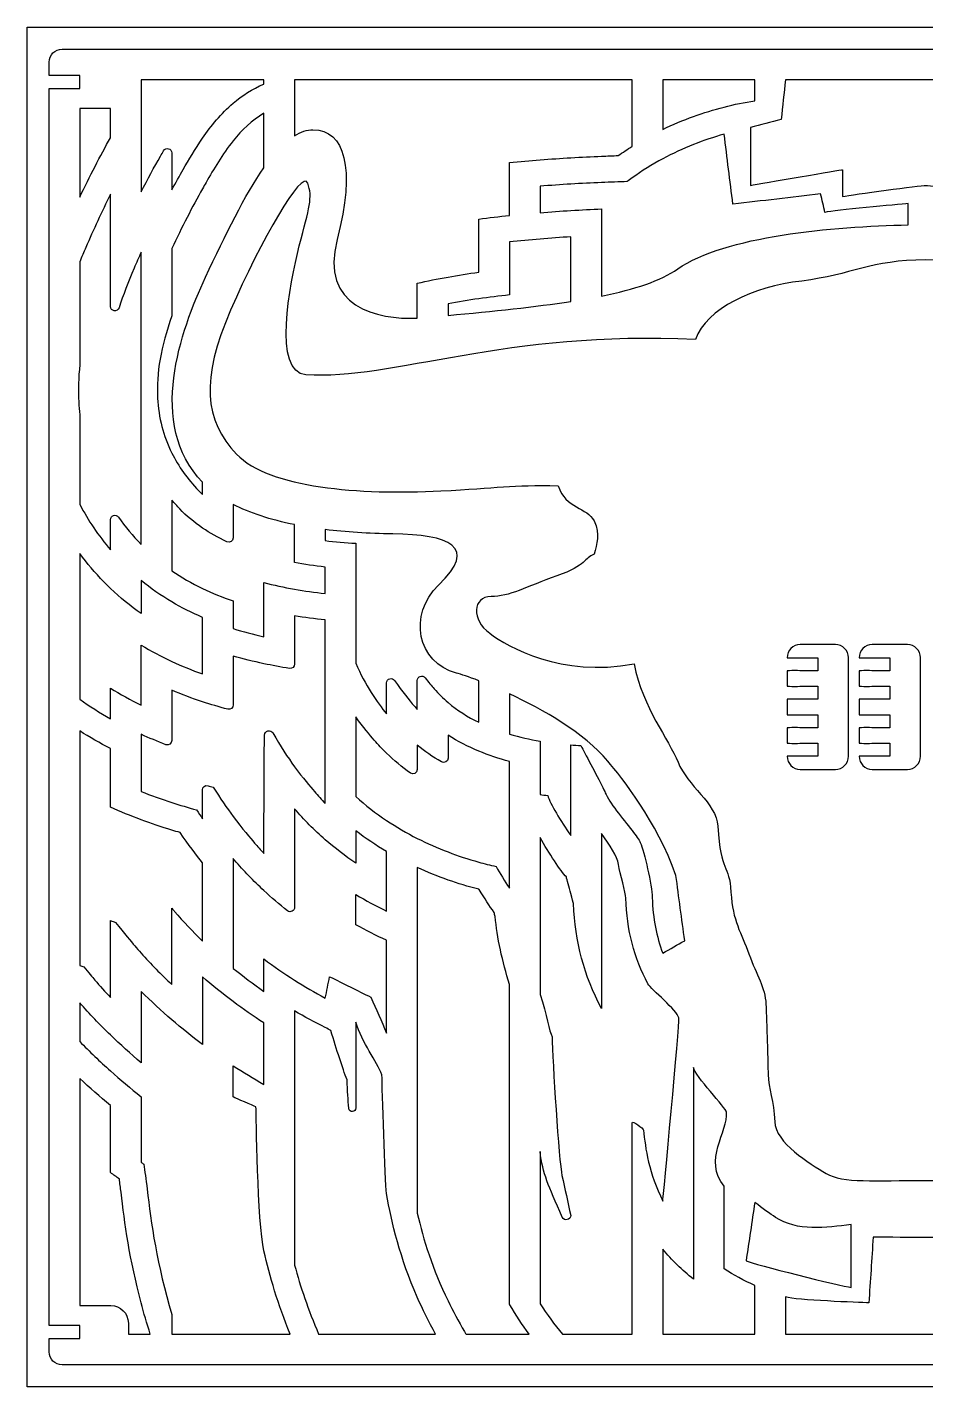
# Model space of a CAD drawing. Extents: x 110 to 520, y 70 to 380.
# Drawn here: x 110 to 315, y 70 to 380 of the extents above; entities that cross this region are included whole.
import ezdxf

# ---------------------------------------------------------------- set-up
doc = ezdxf.new("R2010")
doc.units = 0
doc.header["$MEASUREMENT"] = 0
doc.layers.add('DEFAULT', color=18, linetype='CONTINUOUS')

msp = doc.modelspace()

# ---------------------------------------------------------------- linework, layer by layer
at = {"layer": 'DEFAULT', "color": 18}
msp.add_lwpolyline([(520, 70), (110, 70), (110, 380), (520, 380)], close=True, dxfattribs=at)
at = {"layer": 'DEFAULT', "color": 1}
for points, knots in [([(511.5, 369), (511.72, 369), (512.28, 368.95), (513.25, 368.95), (514.21, 368.95), (515, 368.97), (515, 369), (515, 370), (515, 371), (515, 372), (515, 373.66), (513.66, 375), (512, 375), (380.67, 375), (249.33, 375), (117.99, 375), (116.34, 375), (115, 373.66), (115, 372), (115, 371), (115, 370), (115, 369), (115, 368.97), (115.78, 368.95), (116.75, 368.95), (117.71, 368.95), (118.27, 369), (118.5, 369), (119.66, 369), (120.83, 369), (122, 369), (122, 368), (122, 367), (122, 366), (120.83, 366), (119.66, 366), (118.5, 366), (118.27, 366), (117.71, 366.05), (116.75, 366.05), (115.78, 366.05), (115, 366.03), (115, 366), (115, 272), (115, 178), (115, 84), (115, 83.97), (115.78, 83.95), (116.75, 83.95), (117.71, 83.95), (118.27, 84), (118.5, 84), (119.66, 84), (120.83, 84), (122, 84), (122, 83), (122, 82), (122, 81), (120.83, 81), (119.66, 81), (118.5, 81), (118.27, 81), (117.71, 81.05), (116.75, 81.05), (115.78, 81.05), (115, 81.03), (115, 81), (115, 80), (115, 79), (115, 78), (115, 76.34), (116.34, 75), (117.99, 75), (249.33, 75), (380.67, 75), (512, 75), (513.66, 75), (515, 76.34), (515, 78), (515, 79), (515, 80), (515, 81), (515, 81.03), (514.21, 81.05), (513.25, 81.05), (512.28, 81.05), (511.72, 81), (511.5, 81), (510.33, 81), (509.16, 81), (508, 81), (508, 82), (508, 83), (508, 84), (509.16, 84), (510.33, 84), (511.5, 84), (511.72, 84), (512.28, 83.95), (513.25, 83.95), (514.21, 83.95), (515, 83.97), (515, 84), (515, 178), (515, 272), (515, 366), (515, 366.03), (514.21, 366.05), (513.25, 366.05), (512.28, 366.05), (511.72, 366), (511.5, 366), (510.33, 366), (509.16, 366), (508, 366), (508, 367), (508, 368), (508, 369), (509.16, 369), (510.33, 369), (511.5, 369)], [9.92, 9.92, 9.92, 9.92, 10.92, 10.92, 10.92, 11.94, 11.94, 11.94, 20.45, 20.45, 20.45, 21.45, 21.45, 21.45, 1138.32, 1138.32, 1138.32, 1139.32, 1139.32, 1139.32, 1147.83, 1147.83, 1147.83, 1148.83, 1148.83, 1148.83, 1149.83, 1149.83, 1149.83, 1159.75, 1159.75, 1159.75, 1168.25, 1168.25, 1168.25, 1178.17, 1178.17, 1178.17, 1179.17, 1179.17, 1179.17, 1180.17, 1180.17, 1180.17, 1979.54, 1979.54, 1979.54, 1980.54, 1980.54, 1980.54, 1981.54, 1981.54, 1981.54, 1991.46, 1991.46, 1991.46, 1999.96, 1999.96, 1999.96, 2009.88, 2009.88, 2009.88, 2010.88, 2010.88, 2010.88, 2011.88, 2011.88, 2011.88, 2020.39, 2020.39, 2020.39, 2021.39, 2021.39, 2021.39, 3138.26, 3138.26, 3138.26, 3139.26, 3139.26, 3139.26, 3147.79, 3147.79, 3147.79, 3148.79, 3148.79, 3148.79, 3149.79, 3149.79, 3149.79, 3159.71, 3159.71, 3159.71, 3168.21, 3168.21, 3168.21, 3178.13, 3178.13, 3178.13, 3179.13, 3179.13, 3179.13, 3180.15, 3180.15, 3180.15, 3979.54, 3979.54, 3979.54, 3980.54, 3980.54, 3980.54, 3981.54, 3981.54, 3981.54, 3991.46, 3991.46, 3991.46, 3999.96, 3999.96, 3999.96, 4009.88, 4009.88, 4009.88, 4009.88]), ([(136, 368), (145.33, 368), (154.66, 368), (164, 368), (164, 367.68), (164, 367.36), (164, 367.03), (161.37, 365.94), (159.05, 364.42), (157, 362.67), (154.21, 360.3), (151.92, 357.48), (150, 354.71), (148.26, 352.19), (146.82, 349.7), (145.61, 347.58), (144.75, 346.1), (143.88, 344.53), (143, 342.88), (143, 345.7), (143, 348.52), (143, 351.33), (143, 352.35), (141.64, 352.71), (141.13, 351.83), (140.88, 351.4), (140.64, 350.98), (140.41, 350.58), (138.97, 348.08), (137.48, 345.33), (136, 342.46), (136, 350.97), (136, 359.49), (136, 368)], [72.41, 72.41, 72.41, 72.41, 151.78, 151.78, 151.78, 154.52, 154.52, 154.52, 155.52, 155.52, 155.52, 156.52, 156.52, 156.52, 157.52, 157.52, 157.52, 158.52, 158.52, 158.52, 182.47, 182.47, 182.47, 183.47, 183.47, 183.47, 184.47, 184.47, 184.47, 185.47, 185.47, 185.47, 257.88, 257.88, 257.88, 257.88]), ([(171, 368), (196.66, 368), (222.33, 368), (248, 368), (248, 362.95), (248, 357.9), (248, 352.84), (246.92, 352.17), (245.86, 351.46), (244.82, 350.73), (243.61, 350.69), (242.33, 350.64), (241, 350.59), (238.8, 350.5), (236.46, 350.38), (234, 350.23), (231.75, 350.1), (229.41, 349.94), (227, 349.75), (224.71, 349.57), (222.37, 349.37), (220, 349.13), (220, 345.11), (220, 341.09), (220, 337.07), (217.68, 336.82), (215.34, 336.55), (213, 336.24), (213, 332.21), (213, 328.17), (213, 324.14), (210.64, 323.81), (208.3, 323.44), (206, 323.04), (203.61, 322.61), (201.26, 322.14), (199, 321.62), (199, 318.97), (199, 316.32), (199, 313.67), (189.87, 313.25), (176.69, 316.19), (180.71, 331.6), (184.97, 347.93), (182.42, 356.61), (175.2, 356.61), (173.8, 356.61), (172.4, 356.14), (171, 355.26), (171, 359.51), (171, 363.75), (171, 368)], [36.11, 36.11, 36.11, 36.11, 254.38, 254.38, 254.38, 297.34, 297.34, 297.34, 298.34, 298.34, 298.34, 299.34, 299.34, 299.34, 300.34, 300.34, 300.34, 301.34, 301.34, 301.34, 302.34, 302.34, 302.34, 336.54, 336.54, 336.54, 337.54, 337.54, 337.54, 371.85, 371.85, 371.85, 372.85, 372.85, 372.85, 373.85, 373.85, 373.85, 396.39, 396.39, 396.39, 397.39, 397.39, 397.39, 398.39, 398.39, 398.39, 399.39, 399.39, 399.39, 435.5, 435.5, 435.5, 435.5]), ([(255, 368), (262, 368), (269, 368), (276, 368), (276, 366.41), (276, 364.82), (276, 363.22), (273.64, 362.86), (271.3, 362.39), (269, 361.8), (266.63, 361.2), (264.29, 360.48), (262, 359.65), (259.61, 358.79), (257.27, 357.81), (255, 356.71), (255, 360.47), (255, 364.24), (255, 368)], [32.01, 32.01, 32.01, 32.01, 91.54, 91.54, 91.54, 105.08, 105.08, 105.08, 106.08, 106.08, 106.08, 107.08, 107.08, 107.08, 108.08, 108.08, 108.08, 140.09, 140.09, 140.09, 140.09]), ([(283, 368), (304.33, 368), (325.67, 368), (347, 368), (347.34, 364.98), (347.67, 361.97), (348, 358.95), (350.34, 358.35), (352.67, 357.75), (355, 357.15), (355, 352.75), (355, 348.34), (355, 343.94), (352.7, 344.41), (334, 347.5), (334, 347.5), (334, 345.46), (334, 343.43), (334, 341.39), (331.73, 341.83), (316.11, 343.94), (315, 343.94), (313.89, 343.94), (298.27, 341.83), (296, 341.39), (296, 343.43), (296, 345.46), (296, 347.5), (296, 347.5), (277.3, 344.41), (274.99, 343.94), (274.99, 348.34), (274.99, 352.75), (274.99, 357.15), (277.33, 357.75), (279.66, 358.35), (281.99, 358.95), (282.33, 361.97), (282.66, 364.98), (283, 368)], [25.816685, 25.816685, 25.816685, 25.816685, 207.256685, 207.256685, 207.256685, 233.072271, 233.072271, 233.072271, 253.554793, 253.554793, 253.554793, 291.004793, 291.004793, 291.004793, 292.004793, 292.004793, 292.004793, 309.304793, 309.304793, 309.304793, 310.304793, 310.304793, 310.304793, 311.304793, 311.304793, 311.304793, 328.604793, 328.604793, 328.604793, 329.604793, 329.604793, 329.604793, 367.054793, 367.054793, 367.054793, 387.537315, 387.537315, 387.537315, 413.353999, 413.353999, 413.353999, 413.353999]), ([(122, 361.47), (124.33, 361.47), (126.66, 361.47), (129, 361.47), (129, 359.25), (129, 357.02), (129, 354.8), (126.68, 350.66), (124.28, 346.01), (122, 341.25), (122, 347.99), (122, 354.73), (122, 361.47)], [57.33, 57.33, 57.33, 57.33, 77.17, 77.17, 77.17, 96.09, 96.09, 96.09, 97.09, 97.09, 97.09, 154.42, 154.42, 154.42, 154.42]), ([(150, 276.23), (150, 275.31), (150, 274.39), (150, 273.47), (149.7, 273.75), (149.41, 274.04), (149.12, 274.33), (146.56, 276.99), (144.52, 279.86), (143, 282.91), (141.06, 286.8), (139.97, 290.99), (139.74, 295.44), (139.46, 301.08), (140.5, 307.14), (143, 314.19), (143, 319.3), (143, 324.41), (143, 329.52), (145.27, 334.34), (147.69, 339.07), (150, 343.18), (150.27, 343.66), (150.53, 344.13), (150.8, 344.59), (152.53, 347.6), (154.51, 351.02), (157, 354.1), (158.96, 356.54), (161.26, 358.76), (164, 360.36), (164, 356.21), (164, 352.07), (164, 347.92), (159.65, 341.72), (155.24, 332.77), (150.69, 322.98), (145.02, 310.78), (137.27, 289.55), (150, 276.23)], [1, 1, 1, 1, 8.82, 8.82, 8.82, 9.82, 9.82, 9.82, 10.82, 10.82, 10.82, 11.82, 11.82, 11.82, 12.82, 12.82, 12.82, 56.25, 56.25, 56.25, 57.25, 57.25, 57.25, 58.25, 58.25, 58.25, 59.25, 59.25, 59.25, 60.25, 60.25, 60.25, 95.5, 95.5, 95.5, 96.5, 96.5, 96.5, 97.5, 97.5, 97.5, 97.5]), ([(262, 353.25), (264.28, 354.16), (266.62, 354.94), (269, 355.6), (269.66, 350.28), (270.33, 344.96), (271, 339.64), (277.66, 340.42), (284.33, 341.2), (291, 341.99), (291.33, 340.58), (291.66, 339.18), (292, 337.78), (294.05, 338.22), (308.64, 339.58), (311, 339.77), (311, 338.15), (311, 336.53), (311, 334.91), (293.72, 334.61), (269.04, 332.35), (258.4, 324.88), (254.57, 322.18), (248.61, 320.23), (241, 318.71), (241, 325.33), (241, 331.95), (241, 338.58), (238.79, 338.48), (236.44, 338.36), (234, 338.21), (231.74, 338.07), (229.39, 337.91), (227, 337.71), (227, 339.72), (227, 341.73), (227, 343.74), (229.38, 343.93), (231.73, 344.09), (234, 344.23), (236.42, 344.37), (238.76, 344.49), (241, 344.58), (243.05, 344.67), (245.01, 344.74), (246.85, 344.79), (247.23, 345.07), (247.61, 345.35), (248, 345.62), (250.23, 347.23), (252.57, 348.68), (255, 349.99), (257.26, 351.21), (259.6, 352.29), (262, 353.25)], [1, 1, 1, 1, 2, 2, 2, 47.613775, 47.613775, 47.613775, 104.693647, 104.693647, 104.693647, 116.957027, 116.957027, 116.957027, 117.957027, 117.957027, 117.957027, 131.747027, 131.747027, 131.747027, 132.747027, 132.747027, 132.747027, 133.747027, 133.747027, 133.747027, 190.067027, 190.067027, 190.067027, 191.067027, 191.067027, 191.067027, 192.067027, 192.067027, 192.067027, 209.137027, 209.137027, 209.137027, 210.137027, 210.137027, 210.137027, 211.137027, 211.137027, 211.137027, 212.137027, 212.137027, 212.137027, 213.137027, 213.137027, 213.137027, 214.137027, 214.137027, 214.137027, 215.137027, 215.137027, 215.137027, 215.137027]), ([(355.34, 168.69), (353.6, 163.83), (351.61, 161.09), (351.48, 157.23), (351.35, 153.37), (351.23, 151.63), (350.98, 141.25), (350.9, 137.9), (349.61, 135.24), (349.46, 130.44), (349.31, 125.65), (341.55, 120.94), (337.75, 118.66), (333.94, 116.37), (326.57, 117.06), (315, 117.06), (303.43, 117.06), (296.06, 116.37), (292.25, 118.66), (288.45, 120.94), (280.69, 125.65), (280.54, 130.44), (280.39, 135.24), (279.1, 137.9), (279.02, 141.25), (278.77, 151.63), (278.65, 153.37), (278.52, 157.23), (278.39, 161.09), (276.4, 163.83), (274.66, 168.69), (272.91, 173.54), (270.92, 176.16), (270.55, 182.76), (270.18, 189.35), (268.21, 186.94), (267.55, 197.86), (267.23, 203.09), (260.59, 207.03), (258.47, 212.39), (256.35, 217.74), (250.49, 224.63), (248.44, 234.82), (231.78, 231.78), (219.77, 238.68), (215.51, 241.8), (211.25, 244.92), (211.63, 250.17), (215.81, 250.17), (219.99, 250.17), (223.8, 252.37), (230.8, 254.88), (237.79, 257.39), (237.03, 258.91), (239.31, 259.82), (239.95, 262.26), (240.81, 264.31), (239.31, 267.42), (237.82, 270.53), (232.82, 270.16), (231.14, 275.45), (220.43, 275.64), (217.51, 274.94), (204.33, 274.27), (185.77, 273.34), (165.23, 274.88), (157.78, 282.64), (150.32, 290.4), (149.56, 299.68), (156.41, 315.5), (163.25, 331.32), (172.78, 347.8), (174, 344.46), (175.22, 341.11), (174.31, 338.98), (172.08, 330.15), (169.85, 321.33), (165.98, 301.25), (173.6, 300.75), (193.27, 299.43), (219.23, 310.99), (262.44, 308.76), (265.07, 315.96), (275.41, 320.75), (286.69, 322.13), (298.21, 323.53), (302.3, 326.94), (315, 326.94), (327.7, 326.94), (331.79, 323.53), (343.31, 322.13), (354.59, 320.75), (364.93, 315.96), (367.56, 308.76), (410.76, 310.99), (436.73, 299.43), (456.4, 300.75), (464.02, 301.25), (460.15, 321.33), (457.92, 330.15), (455.69, 338.98), (454.78, 341.11), (456, 344.46), (457.22, 347.8), (466.75, 331.32), (473.59, 315.5), (480.44, 299.68), (479.68, 290.4), (472.22, 282.64), (464.77, 274.88), (444.23, 273.34), (425.67, 274.27), (412.49, 274.94), (409.57, 275.64), (398.86, 275.45), (397.18, 270.16), (392.18, 270.53), (390.68, 267.42), (389.19, 264.31), (390.05, 262.26), (390.68, 259.82), (392.97, 258.91), (392.21, 257.39), (399.2, 254.88), (406.2, 252.37), (410.01, 250.17), (414.19, 250.17), (418.37, 250.17), (418.75, 244.92), (414.49, 241.8), (410.23, 238.68), (398.22, 231.78), (381.56, 234.82), (379.51, 224.63), (373.65, 217.74), (371.53, 212.39), (369.41, 207.03), (362.77, 203.09), (362.45, 197.86), (361.79, 186.94), (359.82, 189.35), (359.45, 182.76), (359.08, 176.16), (357.09, 173.54), (355.34, 168.69)], [1, 1, 1, 1, 2, 2, 2, 3, 3, 3, 4, 4, 4, 5, 5, 5, 6, 6, 6, 7, 7, 7, 8, 8, 8, 9, 9, 9, 10, 10, 10, 11, 11, 11, 12, 12, 12, 13, 13, 13, 14, 14, 14, 15, 15, 15, 16, 16, 16, 17, 17, 17, 18, 18, 18, 19, 19, 19, 20, 20, 20, 21, 21, 21, 22, 22, 22, 23, 23, 23, 24, 24, 24, 25, 25, 25, 26, 26, 26, 27, 27, 27, 28, 28, 28, 29, 29, 29, 30, 30, 30, 31, 31, 31, 32, 32, 32, 33, 33, 33, 34, 34, 34, 35, 35, 35, 36, 36, 36, 37, 37, 37, 38, 38, 38, 39, 39, 39, 40, 40, 40, 41, 41, 41, 42, 42, 42, 43, 43, 43, 44, 44, 44, 45, 45, 45, 46, 46, 46, 47, 47, 47, 48, 48, 48, 49, 49, 49, 49]), ([(121.77, 294.53), (121.63, 297.34), (121.7, 300.17), (122, 303.07), (122, 310.88), (122, 318.69), (122, 326.5), (122.43, 327.59), (122.89, 328.69), (123.37, 329.8), (125.11, 333.83), (127.03, 337.95), (129, 341.92), (129, 333.39), (129, 324.86), (129, 316.33), (129, 315.19), (130.59, 314.94), (130.95, 316.02), (131.88, 318.9), (133.03, 321.9), (134.38, 325.04), (134.91, 326.24), (135.45, 327.46), (136, 328.67), (136, 306.45), (136, 284.23), (136, 262.02), (134.08, 264.02), (132.35, 266.11), (130.82, 268.28), (130.25, 269.08), (129, 268.69), (129, 267.71), (129, 265.42), (129, 263.13), (129, 260.83), (126.24, 264.11), (123.9, 267.56), (122, 271.18), (122, 277.99), (122, 284.8), (122, 291.62), (121.9, 292.58), (121.82, 293.55), (121.77, 294.53)], [1, 1, 1, 1, 2, 2, 2, 68.42, 68.42, 68.42, 69.42, 69.42, 69.42, 70.42, 70.42, 70.42, 142.94, 142.94, 142.94, 143.94, 143.94, 143.94, 144.94, 144.94, 144.94, 145.94, 145.94, 145.94, 334.89, 334.89, 334.89, 335.89, 335.89, 335.89, 336.89, 336.89, 336.89, 356.38, 356.38, 356.38, 357.38, 357.38, 357.38, 415.31, 415.31, 415.31, 416.31, 416.31, 416.31, 416.31]), ([(206, 314.28), (206, 315.16), (206, 316.05), (206, 316.94), (208.29, 317.36), (210.63, 317.74), (213, 318.08), (215.32, 318.41), (217.67, 318.7), (220, 318.96), (220, 322.98), (220, 327), (220, 331.03), (222.36, 331.28), (224.7, 331.5), (227, 331.69), (229.4, 331.89), (231.74, 332.06), (234, 332.2), (234, 327.29), (234, 322.38), (234, 317.48), (225.9, 316.22), (216.43, 315.25), (206, 314.28)], [1, 1, 1, 1, 8.55, 8.55, 8.55, 9.55, 9.55, 9.55, 10.55, 10.55, 10.55, 44.75, 44.75, 44.75, 45.75, 45.75, 45.75, 46.75, 46.75, 46.75, 88.48, 88.48, 88.48, 89.48, 89.48, 89.48, 89.48]), ([(178, 256.9), (178, 254.89), (178, 252.89), (178, 250.88), (175.57, 251.14), (173.23, 251.47), (171, 251.86), (168.55, 252.28), (166.22, 252.78), (164, 253.36), (164, 249.25), (164, 245.13), (164, 241.01), (161.57, 241.56), (159.23, 242.17), (157, 242.87), (157, 244.98), (157, 247.08), (157, 249.19), (154.52, 250.03), (152.19, 250.97), (150, 252.02), (147.48, 253.23), (145.15, 254.58), (143, 256.06), (143, 261.43), (143, 266.8), (143, 272.16), (143.57, 271.49), (144.17, 270.83), (144.8, 270.17), (146.33, 268.58), (148.06, 267.13), (150, 265.81), (151.69, 264.65), (153.55, 263.6), (155.57, 262.65), (156.23, 262.34), (157, 262.83), (157, 263.56), (157, 266.1), (157, 268.64), (157, 271.18), (160.79, 269.23), (165.47, 267.69), (171, 266.58), (171, 263.7), (171, 260.82), (171, 257.94), (173.22, 257.52), (175.55, 257.18), (178, 256.9)], [1, 1, 1, 1, 18.08, 18.08, 18.08, 19.08, 19.08, 19.08, 20.08, 20.08, 20.08, 55.08, 55.08, 55.08, 56.08, 56.08, 56.08, 73.98, 73.98, 73.98, 74.98, 74.98, 74.98, 75.98, 75.98, 75.98, 121.63, 121.63, 121.63, 122.63, 122.63, 122.63, 123.63, 123.63, 123.63, 124.63, 124.63, 124.63, 125.63, 125.63, 125.63, 147.22, 147.22, 147.22, 148.22, 148.22, 148.22, 172.72, 172.72, 172.72, 173.72, 173.72, 173.72, 173.72]), ([(207.94, 232.72), (208.95, 232.46), (210.73, 231.87), (213, 231), (213, 227.84), (213, 224.68), (213, 221.52), (210.5, 222.74), (208.13, 224.23), (206, 226.03), (204.88, 226.98), (203.82, 228.01), (202.85, 229.15), (202.27, 229.82), (201.55, 230.66), (200.78, 231.65), (200.2, 232.4), (199, 231.98), (199, 231.03), (199, 228.84), (199, 226.65), (199, 224.45), (198.76, 224.71), (198.53, 224.97), (198.3, 225.24), (197.18, 226.54), (195.5, 228.51), (193.83, 231.04), (193.29, 231.87), (192, 231.49), (192, 230.49), (192, 228.13), (192, 225.77), (192, 223.41), (189.85, 226.06), (187.01, 230), (185, 234.99), (185, 244.1), (185, 253.21), (185, 262.32), (182.56, 262.46), (180.22, 262.67), (178, 262.93), (178, 263.77), (178, 264.62), (178, 265.46), (182.67, 264.88), (187.8, 264.54), (193.38, 264.47), (206.22, 264.29), (213.09, 261.62), (203.84, 252.77), (196.8, 246.04), (199.02, 235.07), (207.94, 232.72)], [1, 1, 1, 1, 2, 2, 2, 28.86, 28.86, 28.86, 29.86, 29.86, 29.86, 30.86, 30.86, 30.86, 31.86, 31.86, 31.86, 32.86, 32.86, 32.86, 51.5, 51.5, 51.5, 52.5, 52.5, 52.5, 53.5, 53.5, 53.5, 54.5, 54.5, 54.5, 74.57, 74.57, 74.57, 75.57, 75.57, 75.57, 153.03, 153.03, 153.03, 154.03, 154.03, 154.03, 161.19, 161.19, 161.19, 162.19, 162.19, 162.19, 163.19, 163.19, 163.19, 164.19, 164.19, 164.19, 164.19]), ([(143, 248.95), (145.19, 247.66), (147.52, 246.49), (150, 245.43), (150, 241.14), (150, 236.84), (150, 232.54), (147.56, 233.4), (145.23, 234.35), (143, 235.4), (140.55, 236.53), (138.22, 237.78), (136, 239.13), (136, 234.56), (136, 229.99), (136, 225.42), (133.57, 226.62), (131.23, 227.92), (129, 229.32), (129, 226.99), (129, 224.66), (129, 222.33), (126.57, 223.71), (124.24, 225.19), (122, 226.77), (122, 237.84), (122, 248.92), (122, 260), (123.66, 257.77), (125.49, 255.62), (127.5, 253.55), (127.99, 253.03), (128.49, 252.53), (129, 252.05), (131.15, 249.96), (133.49, 248.05), (136, 246.3), (136, 248.81), (136, 251.32), (136, 253.83), (138.15, 252.05), (140.48, 250.42), (143, 248.95)], [1, 1, 1, 1, 2, 2, 2, 38.55, 38.55, 38.55, 39.55, 39.55, 39.55, 40.55, 40.55, 40.55, 79.4, 79.4, 79.4, 80.4, 80.4, 80.4, 100.22, 100.22, 100.22, 101.22, 101.22, 101.22, 195.42, 195.42, 195.42, 196.42, 196.42, 196.42, 197.42, 197.42, 197.42, 198.42, 198.42, 198.42, 219.76, 219.76, 219.76, 220.76, 220.76, 220.76, 220.76]), ([(148.65, 201.54), (146.72, 202.06), (144.84, 202.63), (143, 203.22), (140.6, 203.99), (138.27, 204.83), (136, 205.73), (136, 210.07), (136, 214.42), (136, 218.77), (137.83, 217.93), (139.71, 217.15), (141.64, 216.41), (142.3, 216.16), (143, 216.65), (143, 217.35), (143, 221.17), (143, 225), (143, 228.82), (145.25, 227.86), (147.58, 226.99), (150, 226.2), (151.86, 225.58), (153.78, 225.01), (155.75, 224.49), (156.38, 224.32), (157, 224.81), (157, 225.46), (157, 229.18), (157, 232.89), (157, 236.6), (159.25, 235.96), (161.58, 235.38), (164, 234.87), (165.89, 234.47), (167.84, 234.11), (169.84, 233.8), (170.45, 233.71), (171, 234.18), (171, 234.79), (171, 238.45), (171, 242.11), (171, 245.77), (173.25, 245.4), (175.58, 245.1), (178, 244.84), (178, 230.89), (178, 216.95), (178, 203), (177.14, 203.88), (176.32, 204.78), (175.53, 205.71), (174.55, 206.85), (172.89, 208.78), (171, 211.39), (169.44, 213.52), (167.72, 216.1), (166.07, 219.08), (165.58, 219.98), (164.15, 219.61), (164.13, 218.58), (164.04, 210.22), (164, 191.61), (164, 191.61), (163.27, 192.39), (162.55, 193.18), (161.86, 193.99), (160.92, 195.1), (159.13, 197.19), (157, 200.05), (155.58, 201.96), (154.02, 204.21), (152.45, 206.75), (152.04, 206.85), (151.65, 206.95), (151.25, 207.06), (150.62, 207.22), (150, 206.74), (150, 206.09), (150, 203.9), (150, 201.71), (150, 199.53), (149.55, 200.17), (149.1, 200.85), (148.65, 201.54)], [1, 1, 1, 1, 2, 2, 2, 3, 3, 3, 39.97, 39.97, 39.97, 40.97, 40.97, 40.97, 41.97, 41.97, 41.97, 74.5, 74.5, 74.5, 75.5, 75.5, 75.5, 76.5, 76.5, 76.5, 77.5, 77.5, 77.5, 109.09, 109.09, 109.09, 110.09, 110.09, 110.09, 111.09, 111.09, 111.09, 112.09, 112.09, 112.09, 143.22, 143.22, 143.22, 144.22, 144.22, 144.22, 262.83, 262.83, 262.83, 263.83, 263.83, 263.83, 264.83, 264.83, 264.83, 265.83, 265.83, 265.83, 266.83, 266.83, 266.83, 267.83, 267.83, 267.83, 268.83, 268.83, 268.83, 269.83, 269.83, 269.83, 270.83, 270.83, 270.83, 271.83, 271.83, 271.83, 272.83, 272.83, 272.83, 291.43, 291.43, 291.43, 292.43, 292.43, 292.43, 292.43]), ([(297.36, 236.25), (297.36, 228.75), (297.36, 221.25), (297.36, 213.76), (297.36, 212.1), (296.02, 210.75), (294.36, 210.75), (291.69, 210.75), (289.03, 210.76), (286.36, 210.76), (284.71, 210.76), (283.36, 212.1), (283.36, 213.76), (283.36, 213.78), (284.14, 213.8), (285.11, 213.8), (286.08, 213.8), (286.58, 213.76), (286.86, 213.76), (288.03, 213.76), (289.19, 213.76), (290.36, 213.76), (290.36, 214.75), (290.36, 215.75), (290.36, 216.75), (289.19, 216.75), (288.03, 216.75), (286.86, 216.75), (286.58, 216.75), (286.08, 216.7), (285.11, 216.7), (284.14, 216.7), (283.36, 216.73), (283.36, 216.75), (283.36, 217.92), (283.36, 219.09), (283.36, 220.25), (283.36, 220.28), (284.14, 220.3), (285.11, 220.3), (286.08, 220.3), (286.58, 220.25), (286.86, 220.25), (288.03, 220.25), (289.19, 220.25), (290.36, 220.25), (290.36, 221.25), (290.36, 222.25), (290.36, 223.25), (289.19, 223.25), (288.03, 223.25), (286.86, 223.25), (286.58, 223.25), (286.08, 223.2), (285.11, 223.2), (284.14, 223.2), (283.36, 223.22), (283.36, 223.25), (283.36, 224.42), (283.36, 225.59), (283.36, 226.75), (283.36, 226.78), (284.14, 226.8), (285.11, 226.8), (286.08, 226.8), (286.58, 226.75), (286.86, 226.75), (288.03, 226.75), (289.19, 226.75), (290.36, 226.75), (290.36, 227.75), (290.36, 228.75), (290.36, 229.75), (289.19, 229.75), (288.03, 229.75), (286.86, 229.75), (286.58, 229.75), (286.08, 229.7), (285.11, 229.7), (284.14, 229.7), (283.36, 229.72), (283.36, 229.75), (283.36, 230.92), (283.36, 232.08), (283.36, 233.25), (283.36, 233.27), (284.14, 233.3), (285.11, 233.3), (286.08, 233.3), (286.58, 233.25), (286.86, 233.25), (288.03, 233.25), (289.19, 233.25), (290.36, 233.25), (290.36, 234.25), (290.36, 235.25), (290.36, 236.24), (289.19, 236.24), (288.03, 236.24), (286.86, 236.24), (286.58, 236.24), (286.08, 236.2), (285.11, 236.2), (284.14, 236.2), (283.36, 236.22), (283.36, 236.24), (283.36, 237.9), (284.71, 239.25), (286.36, 239.25), (289.03, 239.25), (291.69, 239.25), (294.36, 239.25), (296.02, 239.25), (297.36, 237.91), (297.36, 236.25)], [1, 1, 1, 1, 64.76, 64.76, 64.76, 65.76, 65.76, 65.76, 88.430002, 88.430002, 88.430002, 89.430002, 89.430002, 89.430002, 90.430002, 90.430002, 90.430002, 91.430002, 91.430002, 91.430002, 101.350002, 101.350002, 101.350002, 109.850002, 109.850002, 109.850002, 119.770002, 119.770002, 119.770002, 120.770002, 120.770002, 120.770002, 121.770002, 121.770002, 121.770002, 131.690002, 131.690002, 131.690002, 132.690002, 132.690002, 132.690002, 133.690002, 133.690002, 133.690002, 143.610002, 143.610002, 143.610002, 152.110002, 152.110002, 152.110002, 162.030002, 162.030002, 162.030002, 163.030002, 163.030002, 163.030002, 164.030002, 164.030002, 164.030002, 173.950002, 173.950002, 173.950002, 174.950002, 174.950002, 174.950002, 175.950002, 175.950002, 175.950002, 185.870002, 185.870002, 185.870002, 194.370002, 194.370002, 194.370002, 204.290002, 204.290002, 204.290002, 205.290002, 205.290002, 205.290002, 206.290002, 206.290002, 206.290002, 216.200002, 216.200002, 216.200002, 217.200002, 217.200002, 217.200002, 218.200002, 218.200002, 218.200002, 228.120002, 228.120002, 228.120002, 236.620002, 236.620002, 236.620002, 246.540002, 246.540002, 246.540002, 247.540002, 247.540002, 247.540002, 248.540002, 248.540002, 248.540002, 249.540002, 249.540002, 249.540002, 272.210002, 272.210002, 272.210002, 273.210002, 273.210002, 273.210002, 273.210002]), ([(313.79, 236.25), (313.79, 228.75), (313.79, 221.25), (313.79, 213.76), (313.79, 212.1), (312.44, 210.75), (310.79, 210.75), (308.12, 210.75), (305.45, 210.76), (302.79, 210.76), (301.13, 210.76), (299.79, 212.1), (299.79, 213.76), (299.79, 213.78), (300.57, 213.8), (301.54, 213.8), (302.5, 213.8), (303, 213.76), (303.29, 213.76), (304.45, 213.76), (305.62, 213.76), (306.79, 213.76), (306.79, 214.75), (306.79, 215.75), (306.79, 216.75), (305.62, 216.75), (304.45, 216.75), (303.29, 216.75), (303, 216.75), (302.5, 216.7), (301.54, 216.7), (300.57, 216.7), (299.79, 216.73), (299.79, 216.75), (299.79, 217.92), (299.79, 219.09), (299.79, 220.25), (299.79, 220.28), (300.57, 220.3), (301.54, 220.3), (302.5, 220.3), (303, 220.25), (303.29, 220.25), (304.45, 220.25), (305.62, 220.25), (306.79, 220.25), (306.79, 221.25), (306.79, 222.25), (306.79, 223.25), (305.62, 223.25), (304.45, 223.25), (303.29, 223.25), (303, 223.25), (302.5, 223.2), (301.54, 223.2), (300.57, 223.2), (299.79, 223.22), (299.79, 223.25), (299.79, 224.42), (299.79, 225.59), (299.79, 226.75), (299.79, 226.78), (300.57, 226.8), (301.54, 226.8), (302.5, 226.8), (303, 226.75), (303.29, 226.75), (304.45, 226.75), (305.62, 226.75), (306.79, 226.75), (306.79, 227.75), (306.79, 228.75), (306.79, 229.75), (305.62, 229.75), (304.45, 229.75), (303.29, 229.75), (303, 229.75), (302.5, 229.7), (301.54, 229.7), (300.57, 229.7), (299.79, 229.72), (299.79, 229.75), (299.79, 230.92), (299.79, 232.08), (299.79, 233.25), (299.79, 233.27), (300.57, 233.3), (301.54, 233.3), (302.5, 233.3), (303, 233.25), (303.29, 233.25), (304.45, 233.25), (305.62, 233.25), (306.79, 233.25), (306.79, 234.25), (306.79, 235.25), (306.79, 236.24), (305.62, 236.24), (304.45, 236.24), (303.29, 236.24), (303, 236.24), (302.5, 236.2), (301.54, 236.2), (300.57, 236.2), (299.79, 236.22), (299.79, 236.24), (299.79, 237.9), (301.13, 239.25), (302.79, 239.25), (305.45, 239.25), (308.12, 239.25), (310.79, 239.25), (312.44, 239.25), (313.79, 237.91), (313.79, 236.25)], [1, 1, 1, 1, 64.76, 64.76, 64.76, 65.76, 65.76, 65.76, 88.430002, 88.430002, 88.430002, 89.430002, 89.430002, 89.430002, 90.430002, 90.430002, 90.430002, 91.430002, 91.430002, 91.430002, 101.350002, 101.350002, 101.350002, 109.850002, 109.850002, 109.850002, 119.770002, 119.770002, 119.770002, 120.770002, 120.770002, 120.770002, 121.770002, 121.770002, 121.770002, 131.690002, 131.690002, 131.690002, 132.690002, 132.690002, 132.690002, 133.690002, 133.690002, 133.690002, 143.610002, 143.610002, 143.610002, 152.110002, 152.110002, 152.110002, 162.030002, 162.030002, 162.030002, 163.030002, 163.030002, 163.030002, 164.030002, 164.030002, 164.030002, 173.950002, 173.950002, 173.950002, 174.950002, 174.950002, 174.950002, 175.950002, 175.950002, 175.950002, 185.870002, 185.870002, 185.870002, 194.370002, 194.370002, 194.370002, 204.290002, 204.290002, 204.290002, 205.290002, 205.290002, 205.290002, 206.290002, 206.290002, 206.290002, 216.200002, 216.200002, 216.200002, 217.200002, 217.200002, 217.200002, 218.200002, 218.200002, 218.200002, 228.120002, 228.120002, 228.120002, 236.620002, 236.620002, 236.620002, 246.540002, 246.540002, 246.540002, 247.540002, 247.540002, 247.540002, 248.540002, 248.540002, 248.540002, 249.540002, 249.540002, 249.540002, 272.210002, 272.210002, 272.210002, 273.210002, 273.210002, 273.210002, 273.210002]), ([(220, 218.83), (220, 221.89), (220, 224.95), (220, 228.01), (227.71, 224.43), (237.01, 219.08), (242.43, 212.67), (245.72, 208.79), (253.58, 198.95), (257.99, 186.61), (258.66, 181.65), (259.33, 176.68), (259.99, 171.72), (258.33, 170.78), (256.66, 169.83), (255, 168.88), (253.58, 172.59), (252.72, 176.72), (252.59, 181.56), (252.51, 184.34), (250.77, 192.05), (249.86, 194.09), (249.58, 194.72), (248.88, 195.7), (248, 196.84), (245.88, 199.58), (242.73, 203.27), (241.88, 205.44), (241.76, 205.74), (241.43, 206.41), (241, 207.26), (239.49, 210.24), (236.65, 215.54), (236.3, 216.21), (235.56, 216.25), (234.79, 216.29), (234, 216.36), (234, 209.46), (234, 202.57), (234, 195.67), (231.69, 199.12), (229.31, 202.83), (228.75, 204.82), (228.16, 204.89), (227.58, 204.97), (227, 205.06), (227, 209.11), (227, 213.16), (227, 217.21), (224.7, 217.6), (222.34, 218.13), (220, 218.83)], [1, 1, 1, 1, 27.04, 27.04, 27.04, 28.04, 28.04, 28.04, 29.04, 29.04, 29.04, 71.619207, 71.619207, 71.619207, 87.916183, 87.916183, 87.916183, 88.916183, 88.916183, 88.916183, 89.916183, 89.916183, 89.916183, 90.916183, 90.916183, 90.916183, 91.916183, 91.916183, 91.916183, 92.916183, 92.916183, 92.916183, 93.916183, 93.916183, 93.916183, 94.916183, 94.916183, 94.916183, 153.546183, 153.546183, 153.546183, 154.546183, 154.546183, 154.546183, 155.546183, 155.546183, 155.546183, 189.996183, 189.996183, 189.996183, 190.996183, 190.996183, 190.996183, 190.996183]), ([(185, 204.57), (185, 210.62), (185, 216.67), (185, 222.72), (186.66, 220.38), (188.19, 218.59), (189.19, 217.43), (190.07, 216.39), (191.01, 215.4), (192, 214.45), (193.67, 212.83), (195.47, 211.32), (197.42, 209.93), (198.08, 209.46), (199, 209.94), (199, 210.75), (199, 212.59), (199, 214.42), (199, 216.26), (200.7, 214.89), (202.53, 213.63), (204.49, 212.49), (205.16, 212.1), (206, 212.58), (206, 213.35), (206, 215.1), (206, 216.84), (206, 218.58), (208.22, 217.14), (210.58, 215.94), (213, 214.94), (215.29, 213.98), (217.64, 213.21), (220, 212.59), (220, 202.96), (220, 193.33), (220, 183.71), (218.95, 185.31), (217.89, 187.03), (216.95, 188.64), (215.61, 188.94), (214.29, 189.28), (213, 189.64), (210.59, 190.31), (208.26, 191.08), (206, 191.94), (203.57, 192.86), (201.24, 193.89), (199, 195.03), (196.54, 196.26), (194.21, 197.63), (192, 199.11), (189.5, 200.78), (187.16, 202.6), (185, 204.57)], [1, 1, 1, 1, 52.44, 52.44, 52.44, 53.44, 53.44, 53.44, 54.44, 54.44, 54.44, 55.44, 55.44, 55.44, 56.44, 56.44, 56.44, 72.05, 72.05, 72.05, 73.05, 73.05, 73.05, 74.05, 74.05, 74.05, 88.87, 88.87, 88.87, 89.87, 89.87, 89.87, 90.87, 90.87, 90.87, 172.74, 172.74, 172.74, 173.74, 173.74, 173.74, 174.74, 174.74, 174.74, 175.74, 175.74, 175.74, 176.74, 176.74, 176.74, 177.74, 177.74, 177.74, 178.74, 178.74, 178.74, 178.74]), ([(129, 215.5), (129, 211.05), (129, 206.6), (129, 202.16), (131.27, 201.14), (133.61, 200.18), (136, 199.29), (138.27, 198.44), (140.61, 197.66), (143, 196.93), (143.62, 196.74), (144.26, 196.55), (144.89, 196.36), (146.77, 193.62), (148.56, 191.28), (150, 189.49), (150, 183.53), (150, 177.58), (150, 171.62), (147.76, 173.79), (145.64, 176.04), (143.64, 178.37), (143.47, 178.57), (143.25, 178.83), (143, 179.13), (143, 173.33), (143, 167.53), (143, 161.73), (140.54, 164.03), (138.2, 166.42), (136, 168.89), (135.5, 169.44), (135.01, 170), (134.53, 170.56), (133.71, 171.52), (132.15, 173.34), (130.16, 175.88), (129.77, 176.02), (129.39, 176.16), (129, 176.3), (129, 170.45), (129, 164.61), (129, 158.77), (127.77, 160.07), (126.58, 161.4), (125.42, 162.75), (124.86, 163.41), (124, 164.41), (122.9, 165.75), (122.6, 165.86), (122.3, 165.97), (122, 166.09), (122, 183.91), (122, 201.72), (122, 219.53), (124.25, 218.09), (126.58, 216.75), (129, 215.5)], [1, 1, 1, 1, 38.82, 38.82, 38.82, 39.82, 39.82, 39.82, 40.82, 40.82, 40.82, 41.82, 41.82, 41.82, 42.82, 42.82, 42.82, 93.46, 93.46, 93.46, 94.46, 94.46, 94.46, 95.46, 95.46, 95.46, 144.77, 144.77, 144.77, 145.77, 145.77, 145.77, 146.77, 146.77, 146.77, 147.77, 147.77, 147.77, 148.77, 148.77, 148.77, 198.46, 198.46, 198.46, 199.46, 199.46, 199.46, 200.46, 200.46, 200.46, 201.46, 201.46, 201.46, 352.92, 352.92, 352.92, 353.92, 353.92, 353.92, 353.92]), ([(192, 171.8), (192, 164.76), (192, 157.71), (192, 150.67), (190.8, 153.39), (189.61, 156.11), (188.42, 158.82), (185.28, 160.38), (182.14, 161.95), (179, 163.51), (178.66, 161.89), (178.33, 160.27), (178, 158.65), (175.6, 159.92), (173.26, 161.29), (171, 162.73), (168.59, 164.25), (166.25, 165.86), (164, 167.55), (164, 165.09), (164, 162.63), (164, 160.17), (161.58, 161.84), (159.25, 163.59), (157, 165.41), (157, 173.76), (157, 182.11), (157, 190.45), (157.11, 190.32), (157.21, 190.2), (157.31, 190.09), (159.39, 187.66), (161.62, 185.34), (164, 183.14), (165.71, 181.54), (167.51, 180), (169.37, 178.54), (170.03, 178.02), (171, 178.48), (171, 179.32), (171, 186.81), (171, 194.29), (171, 201.78), (173.14, 199.28), (175.48, 196.93), (178, 194.74), (180.2, 192.83), (182.54, 191.04), (185, 189.37), (185, 191.83), (185, 194.3), (185, 196.76), (187.2, 195.06), (189.54, 193.48), (192, 192.03), (192, 187.49), (192, 182.96), (192, 178.42), (189.58, 179.6), (187.24, 180.88), (185, 182.25), (185, 179.94), (185, 177.63), (185, 175.32), (187.26, 174.06), (189.59, 172.88), (192, 171.8)], [1, 1, 1, 1, 60.89, 60.89, 60.89, 86.126713, 86.126713, 86.126713, 115.951485, 115.951485, 115.951485, 130.009287, 130.009287, 130.009287, 131.009287, 131.009287, 131.009287, 132.009287, 132.009287, 132.009287, 152.939287, 152.939287, 152.939287, 153.939287, 153.939287, 153.939287, 224.909287, 224.909287, 224.909287, 225.909287, 225.909287, 225.909287, 226.909287, 226.909287, 226.909287, 227.909287, 227.909287, 227.909287, 228.909287, 228.909287, 228.909287, 292.569287, 292.569287, 292.569287, 293.569287, 293.569287, 293.569287, 294.569287, 294.569287, 294.569287, 315.509287, 315.509287, 315.509287, 316.509287, 316.509287, 316.509287, 355.069287, 355.069287, 355.069287, 356.069287, 356.069287, 356.069287, 375.719287, 375.719287, 375.719287, 376.719287, 376.719287, 376.719287, 376.719287]), ([(248, 130.21), (248, 114.14), (248, 98.07), (248, 82), (242.7, 82), (237.39, 82), (232.09, 82), (230.27, 84.2), (228.57, 86.52), (227, 88.95), (227, 100.51), (227, 112.07), (227, 123.64), (227.61, 118.55), (228.89, 115.95), (232.08, 108.69), (232.51, 107.7), (234, 108), (234, 109.09), (233.33, 112.11), (232.67, 115.13), (232, 118.15), (231.31, 121.29), (229.81, 144.59), (229.75, 149.81), (229.09, 151.03), (228.56, 154.8), (227, 159.48), (227, 171.4), (227, 183.31), (227, 195.23), (229.03, 191.78), (231.72, 187.48), (233, 186.26), (233.12, 185.68), (233.59, 183.92), (234, 182.44), (234.31, 181.3), (234.59, 180.32), (234.63, 180.17), (234.98, 171.49), (237.07, 163.66), (241, 156.28), (241, 169.57), (241, 182.87), (241, 196.17), (242.86, 193.56), (244.6, 190.9), (244.89, 189.11), (245.24, 186.97), (246.55, 182.63), (246.59, 181.39), (246.69, 177.79), (247.15, 174.39), (248, 171.13), (248.83, 167.9), (250.03, 164.83), (251.62, 161.87), (252.29, 160.6), (258.36, 155.79), (258.66, 154.11), (258.85, 153.04), (255, 112.36), (255, 112.36), (251.87, 118.57), (250.99, 124.45), (250.61, 128.5), (250.57, 128.87), (248, 130.83), (248, 130.21)], [1, 1, 1, 1, 137.65, 137.65, 137.65, 182.73, 182.73, 182.73, 183.73, 183.73, 183.73, 282.07, 282.07, 282.07, 283.07, 283.07, 283.07, 284.07, 284.07, 284.07, 310.388034, 310.388034, 310.388034, 311.388034, 311.388034, 311.388034, 312.388034, 312.388034, 312.388034, 413.728034, 413.728034, 413.728034, 414.728034, 414.728034, 414.728034, 415.728034, 415.728034, 415.728034, 416.728034, 416.728034, 416.728034, 417.728034, 417.728034, 417.728034, 530.798034, 530.798034, 530.798034, 531.798034, 531.798034, 531.798034, 532.798034, 532.798034, 532.798034, 533.798034, 533.798034, 533.798034, 534.798034, 534.798034, 534.798034, 535.798034, 535.798034, 535.798034, 536.798034, 536.798034, 536.798034, 537.798034, 537.798034, 537.798034, 538.798034, 538.798034, 538.798034, 538.798034]), ([(210.11, 82), (210, 82.19), (209.88, 82.39), (209.76, 82.59), (208.36, 84.96), (207.11, 87.3), (206, 89.59), (202.48, 96.84), (200.34, 103.61), (199, 109.56), (199, 135.83), (199, 162.11), (199, 188.38), (201.25, 187.34), (203.59, 186.4), (206, 185.55), (208.27, 184.76), (210.6, 184.05), (213, 183.43), (213.03, 183.42), (213.06, 183.41), (213.09, 183.4), (214.33, 181.38), (215.48, 179.62), (216.51, 178.15), (216.59, 177.85), (216.68, 177.54), (216.77, 177.22), (217.13, 172.55), (218.46, 166.91), (220, 161.73), (220, 137.44), (220, 113.15), (220, 88.85), (220.03, 88.8), (220.06, 88.74), (220.09, 88.69), (221.46, 86.37), (222.93, 84.14), (224.49, 82), (219.7, 82), (214.91, 82), (210.11, 82)], [40.77, 40.77, 40.77, 40.77, 41.77, 41.77, 41.77, 42.77, 42.77, 42.77, 43.77, 43.77, 43.77, 267.18, 267.18, 267.18, 268.18, 268.18, 268.18, 269.18, 269.18, 269.18, 270.18, 270.18, 270.18, 271.18, 271.18, 271.18, 272.18, 272.18, 272.18, 273.18, 273.18, 273.18, 479.76, 479.76, 479.76, 480.76, 480.76, 480.76, 481.76, 481.76, 481.76, 522.53, 522.53, 522.53, 522.53]), ([(143, 82), (143, 83.48), (143, 84.97), (143, 86.46), (139.65, 97.69), (138.21, 107.44), (137.39, 115.08), (137.08, 117.35), (136.83, 119.22), (136.62, 120.76), (136.42, 120.91), (136.21, 121.06), (136, 121.2), (136, 126.19), (136, 131.17), (136, 136.15), (133.59, 138.05), (131.26, 140.01), (129, 142.03), (126.57, 144.2), (124.23, 146.44), (122, 148.73), (122, 151.67), (122, 154.61), (122, 157.55), (124.21, 155.04), (126.55, 152.6), (129, 150.22), (131.24, 148.05), (133.58, 145.93), (136, 143.89), (136, 149.31), (136, 154.74), (136, 160.16), (138.23, 157.93), (140.56, 155.77), (143, 153.68), (145.25, 151.74), (147.59, 149.87), (150, 148.08), (150, 153.21), (150, 158.34), (150, 163.47), (152.24, 161.51), (154.58, 159.62), (157, 157.82), (159.26, 156.12), (161.6, 154.51), (164, 152.97), (164, 148.3), (164, 143.63), (164, 138.96), (161.62, 140.31), (159.28, 141.73), (157, 143.21), (157, 140.85), (157, 138.48), (157, 136.12), (157.72, 135.67), (161.46, 134.23), (162.19, 133.8), (162.28, 132.53), (162.51, 107.46), (164, 100.99), (165.33, 95.2), (167.22, 88.82), (169.98, 82), (160.99, 82), (151.99, 82), (143, 82)], [76.49, 76.49, 76.49, 76.49, 89.12, 89.12, 89.12, 90.12, 90.12, 90.12, 91.12, 91.12, 91.12, 92.12, 92.12, 92.12, 134.5, 134.5, 134.5, 135.5, 135.5, 135.5, 136.5, 136.5, 136.5, 161.5, 161.5, 161.5, 162.5, 162.5, 162.5, 163.5, 163.5, 163.5, 209.62, 209.62, 209.62, 210.62, 210.62, 210.62, 211.62, 211.62, 211.62, 255.25, 255.25, 255.25, 256.25, 256.25, 256.25, 257.25, 257.25, 257.25, 296.95, 296.95, 296.95, 297.95, 297.95, 297.95, 318.05, 318.05, 318.05, 319.05, 319.05, 319.05, 320.05, 320.05, 320.05, 321.05, 321.05, 321.05, 397.54, 397.54, 397.54, 397.54]), ([(176.49, 82), (174.1, 87.57), (172.33, 92.85), (171, 97.76), (171, 117.08), (171, 136.39), (171, 155.71), (173.27, 154.36), (175.61, 153.09), (178, 151.9), (178.43, 151.68), (178.86, 151.47), (179.29, 151.26), (180.58, 146.77), (181.92, 142.83), (182.96, 139.97), (183.05, 137.47), (183.19, 135.4), (183.38, 133.52), (183.38, 133.52), (183.38, 133.51), (183.38, 133.5), (183.48, 132.48), (185, 132.56), (185, 133.59), (185, 140.1), (185, 146.61), (185, 153.12), (186.35, 148.39), (189.77, 144.24), (190.92, 141.14), (191.02, 138.3), (191.55, 116.81), (192, 114.09), (193.11, 107.39), (195.1, 99.31), (199, 90.44), (200.2, 87.7), (201.59, 84.88), (203.18, 82), (194.28, 82), (185.38, 82), (176.49, 82)], [75.68, 75.68, 75.68, 75.68, 76.68, 76.68, 76.68, 240.93, 240.93, 240.93, 241.93, 241.93, 241.93, 242.93, 242.93, 242.93, 243.93, 243.93, 243.93, 244.93, 244.93, 244.93, 244.99, 244.99, 244.99, 245.99, 245.99, 245.99, 301.36, 301.36, 301.36, 302.36, 302.36, 302.36, 303.36, 303.36, 303.36, 304.36, 304.36, 304.36, 305.36, 305.36, 305.36, 381.04, 381.04, 381.04, 381.04]), ([(276, 82), (269, 82), (262, 82), (255, 82), (255, 88.47), (255, 94.94), (255, 101.41), (257.05, 98.9), (259.39, 96.61), (262, 94.54), (262, 110.62), (262, 126.69), (262, 142.77), (262.26, 141.01), (269.48, 133.4), (269.56, 132.64), (269.97, 128.18), (264.08, 121.65), (269, 115.73), (269, 109.45), (269, 103.18), (269, 96.9), (271.15, 95.49), (273.49, 94.22), (276, 93.1), (276, 89.4), (276, 85.7), (276, 82)], [31.47, 31.47, 31.47, 31.47, 91, 91, 91, 146.03, 146.03, 146.03, 147.03, 147.03, 147.03, 283.73, 283.73, 283.73, 284.73, 284.73, 284.73, 285.73, 285.73, 285.73, 339.12, 339.12, 339.12, 340.12, 340.12, 340.12, 371.59, 371.59, 371.59, 371.59]), ([(133.08, 82), (133.08, 82.84), (133.08, 83.69), (133.08, 84.53), (133.08, 86.74), (131.29, 88.53), (129.08, 88.53), (126.72, 88.53), (124.36, 88.53), (122, 88.53), (122, 105.79), (122, 123.05), (122, 140.32), (124.25, 138.19), (126.59, 136.12), (129, 134.11), (129, 129.02), (129, 123.94), (129, 118.85), (129.67, 118.35), (130.35, 117.86), (131.03, 117.37), (131.15, 116.46), (131.28, 115.45), (131.43, 114.36), (132.17, 107.47), (133.4, 98.93), (136, 89.15), (136.61, 86.84), (137.3, 84.45), (138.08, 82), (136.42, 82), (134.75, 82), (133.08, 82)], [14.17, 14.17, 14.17, 14.17, 21.34, 21.34, 21.34, 22.34, 22.34, 22.34, 42.42, 42.42, 42.42, 189.22, 189.22, 189.22, 190.22, 190.22, 190.22, 233.45, 233.45, 233.45, 234.45, 234.45, 234.45, 235.45, 235.45, 235.45, 236.45, 236.45, 236.45, 237.45, 237.45, 237.45, 251.62, 251.62, 251.62, 251.62]), ([(298, 106.98), (298, 102.21), (298, 97.45), (298, 92.68), (295.71, 92.95), (275.6, 97.92), (274, 98.76), (274.66, 103.19), (275.33, 107.63), (276, 112.06), (277.76, 110.64), (279.44, 109.47), (280.72, 108.62), (285.66, 105.38), (292.17, 106.28), (298, 106.98)], [1, 1, 1, 1, 41.53, 41.53, 41.53, 42.53, 42.53, 42.53, 80.673771, 80.673771, 80.673771, 81.673771, 81.673771, 81.673771, 82.673771, 82.673771, 82.673771, 82.673771]), ([(347, 82), (325.67, 82), (304.33, 82), (283, 82), (283, 84.83), (283, 87.65), (283, 90.48), (285.36, 89.75), (299.74, 89.23), (302, 89.14), (302.33, 94.14), (302.66, 99.15), (302.99, 104.15), (305.5, 104.04), (324.49, 104.04), (327, 104.15), (327.34, 99.15), (327.67, 94.14), (328, 89.14), (330.26, 89.23), (344.64, 89.75), (347, 90.48), (347, 87.65), (347, 84.83), (347, 82)], [24.04, 24.04, 24.04, 24.04, 205.48, 205.48, 205.48, 229.52, 229.52, 229.52, 230.52, 230.52, 230.52, 273.144052, 273.144052, 273.144052, 274.144052, 274.144052, 274.144052, 316.768769, 316.768769, 316.768769, 317.768769, 317.768769, 317.768769, 341.808769, 341.808769, 341.808769, 341.808769])]:
    msp.add_open_spline(points, degree=3, knots=knots, dxfattribs=at)

doc.saveas('drawing.dxf')
